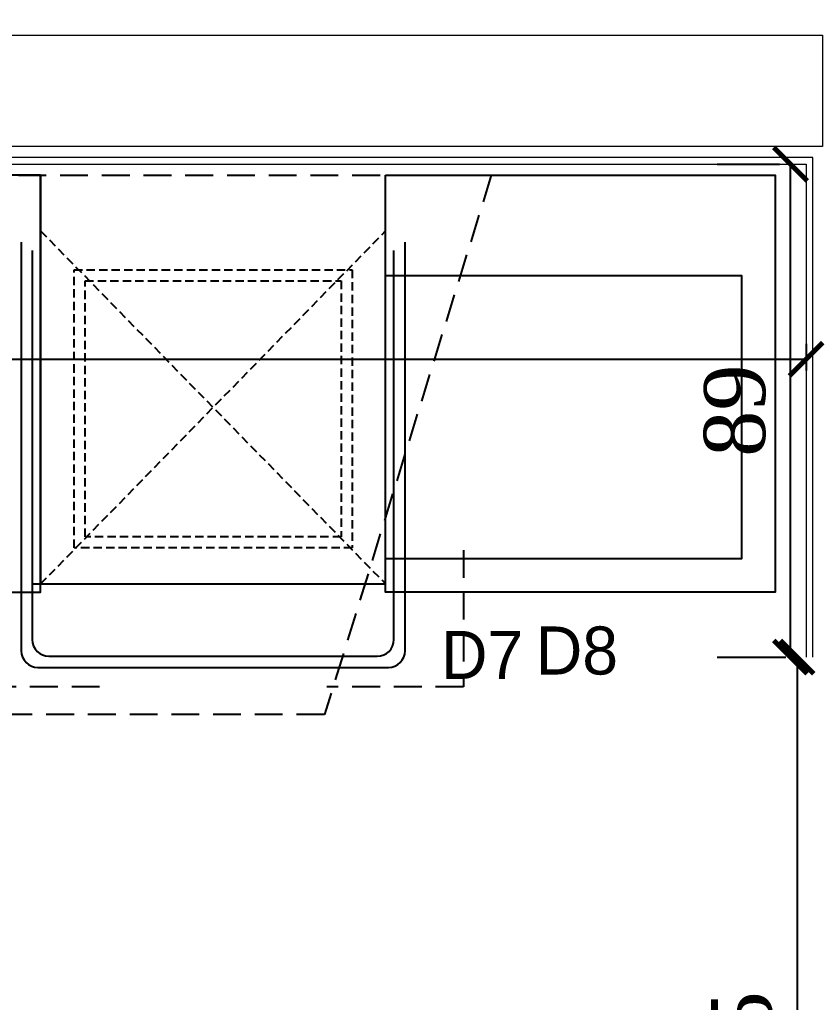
# Model space of a CAD drawing. Header units: millimetres. Extents: x 106699 to 122058, y 158555 to 162844.
# Drawn here: x 113888.6 to 114032.4, y 161870.6 to 162047.3 of the extents above; entities that cross this region are included whole.
import ezdxf
from ezdxf.enums import TextEntityAlignment as Align

# ---------------------------------------------------------------- set-up
doc = ezdxf.new("R2010")
doc.units = ezdxf.units.MM
doc.linetypes.add('300_Z4_FCD_F03$0$GESTRICHELT', pattern=[0.75, 0.5, -0.25])
doc.layers.add('300_Z4_STR_F03$0$AUDIT_D_220920114151-103', color=251, linetype='Continuous', lineweight=5)
doc.layers.add('S2000-002 Çizgi', color=7, linetype='Continuous')
doc.styles.add('ROMANSTW', font='georgia.ttf')
doc.styles.add('TAKSİM', font='GOTHIC.TTF', dxfattribs={"height": 20})
doc.dimstyles.new('M1', dxfattribs={"dimtxt": 11, "dimasz": 6, "dimexe": 2, "dimexo": 16, "dimgap": 3, "dimtad": 1, "dimdec": 0, "dimzin": 12, "dimdsep": 46, "dimtxsty": 'ROMANSTW', "dimblk": 'ARCHTICK', "dimcen": 0.09, "dimclrd": 251, "dimclre": 251, "dimclrt": 1, "dimadec": 0, "dimazin": 0, "dimtfac": 1, "dimtdec": 0, "dimtix": 1, "dimtmove": 0, "dimatfit": 3, "dimldrblk": 'ARCHTICK', "dimfxl": 1, "dimtolj": 1, "dimtzin": 0, "dimarcsym": 0})

# ---------------------------------------------------------------- blocks, each defined once
blk = doc.blocks.new('_ArchTick')
at = {"color": 0, "linetype": 'ByBlock', "const_width": 0.15}
blk.add_lwpolyline([(-0.5, -0.5), (0.5, 0.5)], dxfattribs=at)
blk = doc.blocks.new('*D442')
at = {"layer": 'Defpoints', "color": 0, "transparency": 16777216}
for p in [(2132.53, 812.17), (2510.65, 812.17), (2510.65, 793.37)]:
    blk.add_point(p, dxfattribs=at)
at = {"layer": 'S2000-002 Çizgi', "color": 251, "lineweight": -2, "transparency": 16777216}
for p, q in [((2132.53, 796.17), (2132.53, 791.37)), ((2510.65, 796.17), (2510.65, 791.37)), ((2132.53, 793.37), (2510.65, 793.37))]:
    blk.add_line(p, q, dxfattribs=at)
at = {"layer": 'S2000-002 Çizgi', "color": 251, "lineweight": -2, "transparency": 16777216, "xscale": 6, "yscale": 6, "zscale": 6, "rotation": 180}
blk.add_blockref('_ArchTick', (2132.53, 793.37), dxfattribs=at)
at = {"layer": 'S2000-002 Çizgi', "color": 251, "lineweight": -2, "transparency": 16777216, "xscale": 6, "yscale": 6, "zscale": 6}
blk.add_blockref('_ArchTick', (2510.65, 793.37), dxfattribs=at)
at = {"layer": 'S2000-002 Çizgi', "color": 1, "true_color": 0xff0000, "transparency": 16777216, "insert": (2321.59, 803.33), "char_height": 11, "attachment_point": 5, "style": 'ROMANSTW'}
blk.add_mtext('\\A1;378', dxfattribs=at)
blk = doc.blocks.new('*D474')
at = {"layer": 'Defpoints', "color": 0, "transparency": 16777216}
for p in [(2510.65, 739.8), (2509.03, 594.7), (2510.54, 594.7)]:
    blk.add_point(p, dxfattribs=at)
at = {"layer": 'S2000-002 Çizgi', "color": 251, "lineweight": -2, "transparency": 16777216}
for p, q in [((2494.65, 739.8), (2507.03, 739.8)), ((2509.03, 739.8), (2509.03, 594.7)), ((2494.54, 594.7), (2507.03, 594.7))]:
    blk.add_line(p, q, dxfattribs=at)
at = {"layer": 'S2000-002 Çizgi', "color": 251, "lineweight": -2, "transparency": 16777216, "xscale": 6, "yscale": 6, "zscale": 6}
for p, rotation in [((2509.03, 739.8), 90), ((2509.03, 594.7), 270)]:
    blk.add_blockref('_ArchTick', p, dxfattribs=dict(at, rotation=rotation))
at = {"layer": 'S2000-002 Çizgi', "color": 1, "true_color": 0xff0000, "transparency": 16777216, "insert": (2499.14, 667.25), "char_height": 11, "attachment_point": 5, "rotation": 90, "style": 'ROMANSTW'}
blk.add_mtext('\\A1;145', dxfattribs=at)
blk = doc.blocks.new('*D475')
at = {"layer": 'Defpoints', "color": 0, "transparency": 16777216}
for p in [(2507.84, 828.46), (2510.65, 828.46), (2511.85, 739.8)]:
    blk.add_point(p, dxfattribs=at)
at = {"layer": 'S2000-002 Çizgi', "color": 251, "lineweight": -2, "transparency": 16777216}
for p, q in [((2494.65, 828.46), (2505.84, 828.46)), ((2507.84, 739.8), (2507.84, 828.46)), ((2495.85, 739.8), (2505.84, 739.8))]:
    blk.add_line(p, q, dxfattribs=at)
at = {"layer": 'S2000-002 Çizgi', "color": 251, "lineweight": -2, "transparency": 16777216, "xscale": 6, "yscale": 6, "zscale": 6}
for p, rotation in [((2507.84, 828.46), 90), ((2507.84, 739.8), 270)]:
    blk.add_blockref('_ArchTick', p, dxfattribs=dict(at, rotation=rotation))
at = {"layer": 'S2000-002 Çizgi', "color": 1, "true_color": 0xff0000, "transparency": 16777216, "insert": (2497.86, 784.13), "char_height": 11, "attachment_point": 5, "rotation": 90, "style": 'ROMANSTW'}
blk.add_mtext('\\A1;89', dxfattribs=at)
blk = doc.blocks.new('A$Cda6c0cda')
at = {"color": 4}
for p, q in [((1486.21, 297.16, 0.04), (1486.21, 223.66, 0.04)), ((1548.21, 223.66, 0.04), (1548.21, 297.16, 0.04)), ((1482.71, 285.16, 0.04), (1482.71, 211.66, 0.04)), ((1551.71, 211.66, 0.04), (1551.71, 285.16, 0.04)), ((1484.71, 283.66, 0.04), (1484.71, 213.66, 0.04)), ((1549.71, 213.66, 0.04), (1549.71, 283.66, 0.04)), ((1484.71, 223.66, 0.04), (1486.21, 223.66, 0.04)), ((1486.21, 223.66, 0.04), (1548.21, 223.66, 0.04)), ((1487.71, 210.66, 0.04), (1546.71, 210.66, 0.04)), ((1485.71, 208.66, 0.04), (1548.71, 208.66, 0.04))]:
    blk.add_line(p, q, dxfattribs=at)
for points, elevation in [([(1486.21, 297.16), (1366.21, 297.16), (1366.21, 222.16), (1486.21, 222.16)], 0.04), ([(1548.21, 297.16), (1618.21, 297.16), (1618.21, 222.16), (1548.21, 222.16)], 0.01), ([(1548.21, 279.16), (1612.21, 279.16), (1612.21, 228.16), (1548.21, 228.16)], 0.01)]:
    blk.add_lwpolyline(points, close=True, dxfattribs=dict(at, elevation=elevation))
for centre, start, end in [((1487.71, 213.66, 0.04), 180, 270), ((1546.71, 213.66, 0.04), 270, 0), ((1485.71, 211.66, 0.04), 180, 270), ((1548.71, 211.66, 0.04), 270, 0)]:
    blk.add_arc(centre, 3, start, end, dxfattribs=at)
at = {"layer": 'S2000-002 Çizgi', "color": 8, "linetype": '300_Z4_FCD_F03$0$GESTRICHELT', "ltscale": 3, "true_color": 0x7a7a7a}
for p, q in [((1486.21, 287.16, 0.04), (1548.21, 223.66, 0.04)), ((1486.21, 223.66, 0.04), (1548.21, 287.16, 0.04))]:
    blk.add_line(p, q, dxfattribs=at)
at = {"layer": 'S2000-002 Çizgi', "color": 8, "linetype": '300_Z4_FCD_F03$0$GESTRICHELT', "ltscale": 10, "true_color": 0x7a7a7a}
blk.add_lwpolyline([(1537.21, 200.16), (1437.21, 200.16), (1467.21, 297.16), (1567.21, 297.16)], close=True, dxfattribs=at)
at = {"layer": 'S2000-002 Çizgi', "color": 8, "linetype": '300_Z4_FCD_F03$0$GESTRICHELT', "ltscale": 3, "true_color": 0x7a7a7a, "elevation": 0.04}
for points in [[(1542.21, 230.16), (1492.21, 230.16), (1492.21, 280.16), (1542.21, 280.16)], [(1540.21, 232.16), (1494.21, 232.16), (1494.21, 278.16), (1540.21, 278.16)]]:
    blk.add_lwpolyline(points, close=True, dxfattribs=at)
at = {"layer": 'S2000-002 Çizgi', "color": 8, "linetype": '300_Z4_FCD_F03$0$GESTRICHELT', "ltscale": 10, "true_color": 0x7a7a7a, "elevation": 0.04}
for points in [[(1496.79, 205.16), (1472.21, 205.16), (1472.21, 229.74)], [(1562.21, 229.74), (1562.21, 205.16), (1537.63, 205.16)]]:
    blk.add_lwpolyline(points, dxfattribs=at)
at = {"style": 'TAKSİM'}
for s, p in [('D8', (1582.61, 207.37, 0.01)), ('D7', (1565.57, 206.58, 0.01))]:
    blk.add_text(s, height=8.64, dxfattribs=at).set_placement(p, align=Align.CENTER)
blk = doc.blocks.new('A$Ce99efe13')
at = {"layer": '300_Z4_STR_F03$0$AUDIT_D_220920114151-103', "color": 251, "lineweight": 9, "true_color": 0x5c5c5c}
for points in [[(385.99, 1088.46), (385.99, 1108.46), (1645.88, 1108.46), (1645.88, 548.58), (2011.73, 548.58), (2011.73, 528.58), (1625.88, 528.58), (1625.88, 1088.46), (385.99, 1088.46)], [(2010, 436.73), (2010, 526.58), (1629.48, 526.58), (1629.98, 373.36), (1624.38, 373.36), (1623.88, 525.38)], [(1630.68, 525.38), (2008.8, 525.38), (2008.8, 436.73)]]:
    blk.add_lwpolyline(points, dxfattribs=at)
at = {"layer": 'S2000-002 Çizgi'}
blk.add_blockref('A$Cda6c0cda', (385, 226.22), dxfattribs=at)
for base, p1, p2, picture, middle in [((2005.99, 525.38), (2010, 436.73), (2008.8, 525.38), '*D475', (1996.01, 481.05)), ((2007.18, 291.62), (2008.8, 436.73), (2008.69, 291.62), '*D474', (1997.28, 364.17))]:
    dim = blk.add_linear_dim(base=base, p1=p1, p2=p2, angle=90, dimstyle='M1', dxfattribs=at)
    dim.commit()
    dim.dimension.update_dxf_attribs({"geometry": picture, "text_midpoint": middle, "insert": (-501.85, -303.08)})
dim = blk.add_linear_dim(base=(2008.8, 490.3), p1=(1630.68, 509.09), p2=(2008.8, 509.09), dimstyle='M1', dxfattribs=at)
dim.commit()
dim.dimension.update_dxf_attribs({"geometry": '*D442', "text_midpoint": (1819.74, 500.26), "insert": (-501.85, -303.08)})

msp = doc.modelspace()

# ---------------------------------------------------------------- block references
at = {"layer": 'S2000-002 Çizgi'}
msp.add_blockref('A$Ce99efe13', (112021.19, 161495.93), dxfattribs=at)

doc.saveas('drawing.dxf')
